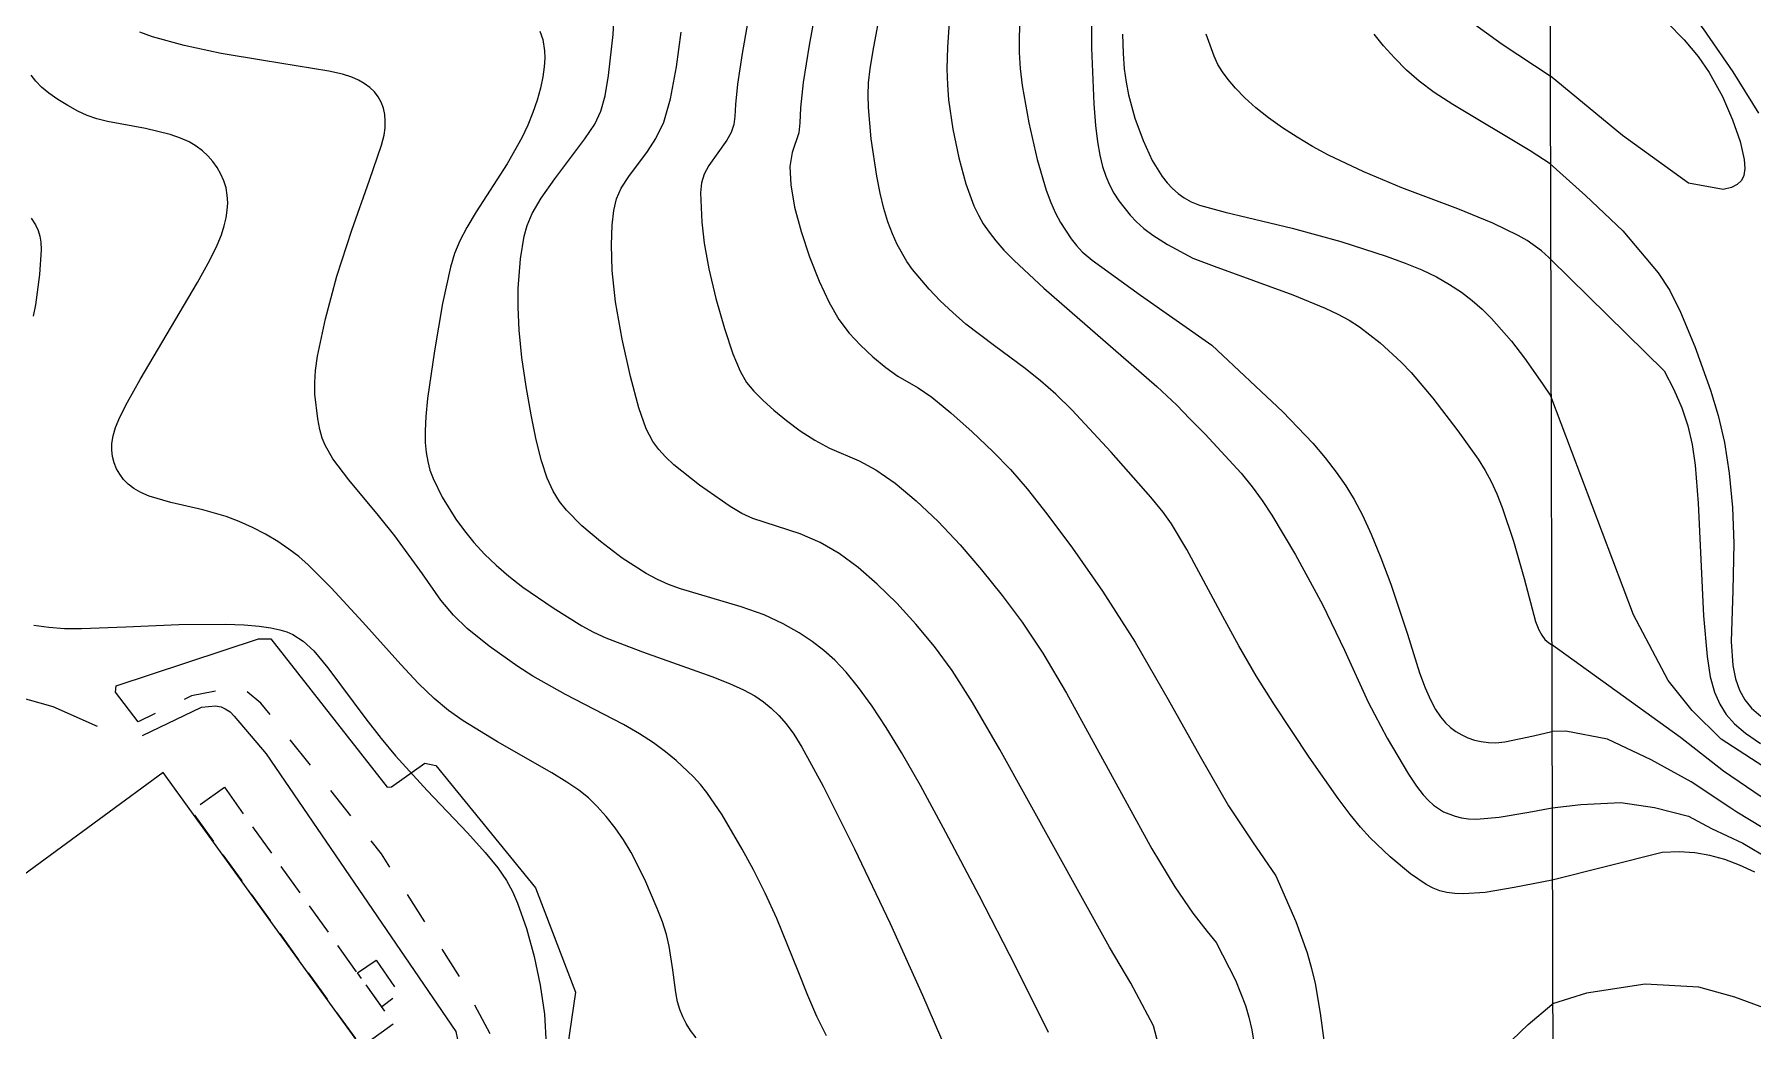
# Model space of a CAD drawing. Header units: millimetres. Extents: x 220021 to 223505, y 489325 to 491820.
# Drawn here: x 222012.5 to 222277.7, y 491364.3 to 491518.1 of the extents above; entities that cross this region are included whole.
import ezdxf

# ---------------------------------------------------------------- set-up
doc = ezdxf.new("R2010")
doc.units = ezdxf.units.MM
doc.linetypes.add('5M2P5', pattern=[7.5, 5, -2.5])
doc.linetypes.add('5M5', pattern=[10, 5, -5])
for name, color, linetype in [('B0014111', 8, 'Continuous'), ('B0014116', 8, '5M2P5'), ('B0024120', 8, 'B0024120'), ('F0017111', 8, 'Continuous'), ('F0017114', 8, 'Continuous'), ('F0037222', 8, 'Continuous'), ('F0037223', 8, '5M5'), ('zd001', 7, 'Continuous')]:
    doc.layers.add(name, color=color, linetype=linetype)
doc.linetypes.add('B0024120', pattern='A,10,-1.75,[133,ltypeshp.shx,S=0.75,R=0,X=0,Y=0],-3.25', length=15)

msp = doc.modelspace()

# ---------------------------------------------------------------- linework, layer by layer
at = {"layer": 'B0014111', "flags": 128}
msp.add_lwpolyline([(222032.357, 491404.167), (221995.901, 491377.449), (222004.997, 491364.195), (222001.393, 491361.843), (222014.675, 491343.781), (222009.331, 491340.014), (222011.576, 491336.902), (222007.489, 491333.961), (222017.1, 491320.879), (222066.975, 491356.318)], close=True, dxfattribs=at)
at = {"layer": 'B0014116', "flags": 128}
for points in [[(222041.821, 491401.896), (222067.952, 491365.376), (222063.012, 491361.861), (222036.766, 491398.264)], [(222065.26, 491375.216), (222068.822, 491370.042), (222066.108, 491368.028), (222062.389, 491373.247)]]:
    msp.add_lwpolyline(points, close=True, dxfattribs=at)
at = {"layer": 'B0024120', "flags": 128}
for points in [[(221898.757, 491344.936), (221891.421, 491339.703), (221890.159, 491339.402), (221888.417, 491339.838), (221884.513, 491343.581), (221882.859, 491347.188), (221880.522, 491354.345), (221872.285, 491374.135), (221870.14, 491383.952), (221870.122, 491393.863), (221870.554, 491406.992), (221896.536, 491408.483), (221912.908, 491409.524), (221934.435, 491410.863), (221948.365, 491412.718), (221967.217, 491416.85), (221988.868, 491420.372), (222003.956, 491417.55), (222015.323, 491414.361), (222022.192, 491411.352)], [(222029.168, 491409.886), (222038.304, 491414.271), (222040.449, 491414.477), (222041.334, 491414.303), (222041.97, 491414.008), (222042.714, 491413.575), (222043.336, 491412.862), (222048.275, 491407.089), (222077.56, 491364.226), (222077.8, 491362.995), (222081.531, 491351.575)]]:
    msp.add_lwpolyline(points, dxfattribs=at)
at = {"layer": 'F0017111'}
for points, elevation in [([(222278.651, 491505.951), (222274.728, 491512.322), (222270.148, 491518.969), (222265.097, 491525.679), (222246.358, 491547.268)], 130), ([(222246.387, 491536.323), (222261.363, 491522.748), (222264.501, 491519.987), (222267.154, 491517.306), (222269.305, 491514.725), (222271.03, 491512.221), (222273.055, 491508.534), (222274.631, 491504.917), (222275.781, 491501.582), (222276.422, 491498.83), (222276.531, 491497.426), (222276.38, 491496.351), (222275.976, 491495.548), (222275.33, 491494.952), (222274.453, 491494.508), (222273.176, 491494.191), (222267.84, 491495.154), (222257.622, 491502.53), (222246.451, 491511.724)], 135), ([(222246.487, 491498.128), (222251.939, 491493.242), (222257.656, 491487.827), (222263.137, 491481.322), (222264.91, 491478.59), (222266.59, 491475.222), (222268.774, 491469.923), (222271.198, 491463.205), (222272.393, 491459.308), (222273.37, 491455.137), (222274.113, 491450.382), (222274.599, 491445.079), (222274.797, 491439.52), (222274.649, 491432.276), (222274.397, 491424.403), (222274.636, 491420.686), (222275.044, 491418.649), (222275.661, 491416.913), (222276.491, 491415.418), (222277.561, 491414.102), (222278.958, 491412.893)], 130), ([(222281.198, 491403.904), (222272.838, 491409.315), (222268.404, 491413.746), (222264.665, 491418.371), (222259.323, 491428.511), (222246.581, 491462.263)], 120), ([(222280.327, 491399.557), (222273.194, 491404.402), (222266.559, 491409.578), (222246.682, 491423.945)], 115), ([(222283.091, 491393.333), (222275.263, 491398.068), (222274.374, 491398.676), (222268.203, 491402.753), (222262.04, 491406.155), (222255.33, 491409.324), (222248.905, 491410.583), (222246.717, 491410.513)], 110), ([(222246.748, 491398.71), (222251.182, 491399.237), (222257.391, 491399.531), (222262.549, 491398.808), (222267.798, 491397.434), (222271.387, 491395.566), (222276.22, 491393.278), (222280.393, 491390.806)], 105), ([(222282.78, 491366.642), (222274.945, 491369.483), (222269.392, 491371.032), (222261.148, 491371.495), (222252.07, 491370.107), (222246.828, 491368.466)], 95)]:
    msp.add_lwpolyline(points, dxfattribs=dict(at, elevation=elevation))
at = {"layer": 'F0017111', "flags": 128}
for points, elevation in [([(222134.415, 491529.117), (222132.105, 491516.481), (222131.153, 491510.685), (222130.744, 491506.802), (222130.64, 491504.458), (222130.478, 491502.917), (222129.443, 491499.888), (222129.102, 491497.75), (222129.241, 491494.897), (222129.848, 491491.466), (222130.845, 491487.678), (222132.144, 491483.769), (222133.629, 491480.024), (222135.173, 491476.742), (222136.693, 491474.127), (222138.262, 491472.015), (222139.992, 491470.147), (222141.94, 491468.335), (222143.94, 491466.688), (222145.768, 491465.385), (222148.92, 491463.572), (222151.035, 491462.107), (222153.947, 491459.727), (222157.272, 491456.768), (222160.462, 491453.738), (222163.153, 491450.954), (222165.733, 491447.956), (222168.777, 491444.092), (222172.709, 491438.839), (222177.356, 491432.201), (222182.397, 491424.308), (222187.514, 491415.466), (222192.417, 491406.66), (222196.817, 491399.048), (222200.495, 491393.502), (222204.141, 491388.213), (222207.202, 491381.187), (222208.95, 491376.324), (222209.641, 491373.955), (222210.199, 491371.633), (222210.971, 491367.046), (222211.93, 491359.762)], 95), ([(222154.217, 491527.833), (222153.425, 491516.163), (222153.346, 491512.833), (222153.422, 491510.322), (222153.606, 491508.009), (222154.247, 491503.5), (222155.185, 491499.06), (222156.296, 491495.04), (222157.53, 491491.678), (222158.21, 491490.235), (222158.97, 491488.893), (222159.848, 491487.587), (222160.891, 491486.251), (222162.16, 491484.816), (222163.725, 491483.213), (222168.312, 491478.972), (222185.763, 491463.758), (222188.816, 491460.89), (222190.843, 491458.763), (222193.203, 491456.416), (222198.776, 491450.37), (222200.454, 491448.284), (222201.989, 491446.199), (222203.496, 491443.928), (222207.146, 491437.8), (222211.327, 491430.106), (222214.704, 491423.06), (222218.362, 491415.026), (222221.289, 491409.487), (222224.583, 491403.936), (222225.846, 491402.052), (222226.843, 491400.762), (222227.682, 491399.858), (222228.459, 491399.16), (222230.023, 491398.138), (222231.809, 491397.42), (222232.794, 491397.178), (222233.855, 491397.029), (222235.098, 491396.99), (222238.589, 491397.297), (222243.175, 491398.038), (222246.748, 491398.71)], 105), ([(222123.548, 491525.487), (222121.772, 491515.182), (222121.038, 491510.455), (222120.719, 491507.327), (222120.627, 491505.458), (222120.478, 491504.198), (222120.049, 491503.006), (222119.357, 491501.774), (222116.587, 491497.873), (222115.87, 491496.548), (222115.471, 491495.203), (222115.337, 491493.662), (222115.523, 491489.151), (222115.88, 491485.918), (222116.577, 491481.958), (222117.681, 491477.357), (222119.009, 491472.727), (222120.312, 491468.815), (222121.416, 491466.151), (222122.439, 491464.41), (222123.573, 491463.05), (222124.973, 491461.629), (222126.647, 491460.102), (222128.568, 491458.522), (222130.697, 491456.953), (222132.947, 491455.497), (222135.223, 491454.268), (222139.811, 491452.3), (222142.403, 491450.907), (222145.362, 491448.834), (222148.598, 491446.128), (222151.977, 491442.918), (222155.371, 491439.333), (222158.699, 491435.494), (222161.892, 491431.522), (222164.947, 491427.405), (222168.136, 491422.6), (222171.797, 491416.433), (222184.973, 491392.383), (222188.506, 491386.556), (222191.313, 491382.464), (222193.523, 491379.655), (222194.902, 491377.921), (222197.89, 491372.118), (222199.436, 491368.218), (222199.969, 491366.411), (222200.402, 491364.45), (222200.78, 491362.173)], 90), ([(222175.616, 491524.279), (222175.672, 491516.052), (222176.038, 491507.39), (222176.294, 491504.086), (222176.597, 491501.521), (222176.957, 491499.473), (222177.38, 491497.746), (222177.877, 491496.241), (222178.455, 491494.888), (222179.121, 491493.625), (222179.872, 491492.43), (222181.618, 491490.21), (222182.625, 491489.168), (222183.745, 491488.162), (222185.118, 491487.119), (222187.378, 491485.717), (222191.283, 491483.568), (222194.608, 491482.323), (222206.723, 491477.935), (222211.724, 491475.871), (222213.682, 491474.939), (222215.419, 491473.987), (222217.031, 491472.963), (222220.232, 491470.522), (222223.474, 491467.551), (222225.027, 491465.916), (222228.336, 491461.98), (222232.205, 491456.95), (222235.331, 491452.558), (222236.415, 491450.81), (222237.336, 491449.094), (222238.206, 491447.214), (222239.063, 491445.085), (222240.803, 491439.896), (222242.442, 491434.127), (222244.221, 491427.474), (222244.688, 491426.216), (222245.152, 491425.361), (222245.657, 491424.741), (222246.241, 491424.214), (222246.682, 491423.945)], 115), ([(222233.3, 491520.764), (222239.06, 491516.635), (222246.451, 491511.724)], 135), ([(222134.782, 491363.543), (222133.293, 491366.538), (222131.868, 491369.786), (222130.38, 491373.523), (222127.103, 491381.663), (222125.309, 491385.547), (222123.485, 491389.136), (222121.722, 491392.376), (222118.643, 491397.632), (222116.314, 491401.109), (222115.32, 491402.346), (222114.259, 491403.5), (222111.569, 491406.038), (222109.922, 491407.385), (222108.064, 491408.744), (222105.925, 491410.137), (222103.419, 491411.597), (222094.485, 491416.241), (222089.419, 491419.082), (222087.116, 491420.541), (222082.677, 491423.679), (222079.323, 491426.393), (222077.179, 491428.496), (222075.256, 491430.793), (222072.386, 491434.835), (222068.12, 491440.725), (222065.606, 491443.876), (222061.043, 491449.359), (222058.557, 491452.63), (222057.36, 491454.728), (222056.936, 491455.81), (222056.572, 491457.132), (222056.245, 491458.795), (222055.809, 491462.569), (222055.768, 491464.375), (222055.89, 491466.258), (222056.206, 491468.462), (222057.441, 491474.228), (222059.203, 491480.8), (222061.477, 491487.895), (222064.24, 491495.605), (222066.097, 491501.043), (222066.475, 491502.562), (222066.627, 491503.705), (222066.655, 491504.762), (222066.57, 491505.781), (222066.365, 491506.747), (222066.031, 491507.65), (222065.567, 491508.484), (222064.973, 491509.245), (222064.252, 491509.931), (222063.423, 491510.54), (222062.507, 491511.075), (222061.474, 491511.543), (222060.065, 491511.984), (222057.971, 491512.445), (222047.844, 491514.073), (222041.313, 491515.177), (222035.602, 491516.397), (222030.735, 491517.774), (222028.769, 491518.485)], 70), ([(222169.013, 491364.038), (222163.929, 491374.274), (222158.324, 491385.188), (222153.187, 491394.948), (222149.266, 491402.171), (222146.35, 491407.272), (222143.982, 491411.118), (222141.789, 491414.424), (222139.723, 491417.286), (222137.815, 491419.652), (222136.068, 491421.508), (222134.367, 491423.017), (222132.568, 491424.383), (222130.528, 491425.769), (222128.101, 491427.16), (222125.138, 491428.503), (222121.61, 491429.745), (222112.234, 491432.519), (222110.357, 491433.2), (222108.685, 491433.963), (222106.92, 491434.921), (222103.243, 491437.27), (222099.871, 491439.819), (222097.004, 491442.274), (222094.62, 491444.685), (222093.568, 491446.006), (222092.589, 491447.592), (222091.67, 491449.63), (222090.799, 491452.273), (222089.966, 491455.536), (222089.163, 491459.398), (222088.4, 491463.769), (222087.753, 491468.273), (222087.315, 491472.465), (222087.149, 491475.998), (222087.192, 491478.916), (222087.544, 491483.457), (222088.093, 491486.992), (222088.537, 491488.632), (222089.329, 491490.485), (222090.725, 491492.842), (222092.844, 491495.851), (222097.457, 491502.023), (222098.985, 491504.269), (222099.958, 491506.261), (222100.61, 491508.625), (222101.133, 491511.76), (222101.822, 491518.113), (222101.939, 491520.067)], 80), ([(222186.704, 491359.439), (222185.219, 491365.06), (222181.741, 491371.666), (222178.448, 491377.247), (222161.518, 491407.715), (222157.284, 491415.003), (222154.142, 491419.926), (222151.42, 491423.633), (222148.576, 491427.065), (222145.596, 491430.317), (222142.595, 491433.273), (222139.659, 491435.837), (222136.743, 491437.982), (222133.77, 491439.703), (222130.722, 491441.012), (222123.381, 491443.396), (222121.709, 491444.148), (222119.877, 491445.227), (222115.142, 491448.553), (222111.197, 491451.703), (222109.923, 491452.906), (222108.895, 491454.032), (222107.939, 491455.302), (222106.941, 491457.247), (222105.803, 491460.475), (222104.489, 491465.33), (222103.201, 491471.104), (222102.207, 491476.827), (222101.698, 491481.7), (222101.582, 491485.622), (222101.693, 491488.66), (222101.917, 491490.93), (222102.336, 491492.727), (222103.085, 491494.392), (222104.24, 491496.192), (222107.11, 491500.062), (222108.446, 491502.062), (222109.635, 491504.574), (222110.692, 491508.167), (222111.616, 491513.111), (222112.355, 491518.479)], 85), ([(222164.609, 491520.287), (222164.493, 491517.742), (222164.519, 491515.322), (222164.68, 491512.843), (222164.982, 491510.213), (222165.979, 491504.454), (222167.28, 491498.826), (222168.687, 491494.092), (222169.399, 491492.179), (222170.128, 491490.528), (222170.895, 491489.068), (222172.54, 491486.552), (222173.352, 491485.515), (222174.228, 491484.56), (222175.752, 491483.268), (222183.248, 491477.856), (222194.234, 491470.15), (222205.221, 491459.837), (222209.806, 491455.015), (222211.746, 491452.741), (222213.43, 491450.566), (222214.906, 491448.449), (222216.233, 491446.312), (222217.513, 491443.915), (222218.857, 491440.977), (222220.337, 491437.334), (222221.849, 491433.283), (222224.428, 491425.56), (222226.32, 491419.547), (222227.172, 491417.246), (222227.995, 491415.381), (222228.785, 491413.904), (222229.547, 491412.76), (222230.305, 491411.871), (222231.087, 491411.15), (222231.92, 491410.527), (222232.81, 491409.991), (222233.761, 491409.548), (222234.773, 491409.201), (222235.833, 491408.955), (222236.923, 491408.812), (222238.07, 491408.784), (222239.474, 491408.917), (222243.908, 491409.841), (222246.717, 491410.513)], 110), ([(222180.445, 491518.152), (222180.532, 491515.181), (222180.715, 491512.787), (222180.993, 491510.732), (222181.366, 491508.813), (222182.363, 491505.177), (222183.628, 491501.725), (222185.052, 491498.678), (222186.573, 491496.207), (222187.369, 491495.193), (222188.193, 491494.313), (222189.052, 491493.552), (222189.968, 491492.889), (222191.029, 491492.295), (222192.34, 491491.74), (222196.309, 491490.694), (222206.639, 491488.211), (222214.135, 491486.146), (222221.151, 491483.888), (222224.088, 491482.814), (222226.643, 491481.76), (222228.897, 491480.682), (222230.923, 491479.54), (222232.755, 491478.33), (222234.421, 491477.054), (222235.954, 491475.707), (222237.417, 491474.254), (222240.469, 491470.765), (222242.484, 491468.129), (222245.282, 491464.186), (222246.581, 491462.263)], 120), ([(222246.487, 491498.128), (222243.364, 491500.162), (222231.414, 491507.31), (222228.543, 491509.18), (222226.245, 491510.896), (222224.272, 491512.625), (222222.429, 491514.483), (222220.74, 491516.38), (222219.286, 491518.175)], 130), ([(222114.647, 491363.22), (222113.792, 491364.361), (222113.118, 491365.434), (222112.58, 491366.487), (222112.138, 491367.576), (222111.779, 491368.784), (222111.495, 491370.204), (222111.064, 491373.733), (222110.495, 491377.401), (222110.047, 491379.199), (222109.439, 491381.109), (222108.652, 491383.209), (222106.728, 491387.645), (222104.607, 491391.824), (222103.426, 491393.786), (222102.129, 491395.667), (222100.763, 491397.413), (222099.39, 491398.958), (222098.031, 491400.27), (222096.53, 491401.469), (222094.691, 491402.713), (222092.379, 491404.121), (222083.985, 491408.932), (222078.682, 491412.175), (222076.41, 491413.781), (222074.207, 491415.605), (222071.811, 491417.913), (222069.047, 491420.861), (222063.198, 491427.415), (222058.323, 491432.712), (222054.771, 491436.239), (222053.301, 491437.507), (222051.788, 491438.661), (222050.081, 491439.826), (222048.193, 491440.972), (222046.182, 491442.028), (222044.112, 491442.936), (222042.078, 491443.684), (222038.484, 491444.72), (222033.536, 491445.863), (222030.211, 491446.856), (222028.907, 491447.413), (222027.856, 491448.015), (222026.996, 491448.679), (222026.273, 491449.415), (222025.672, 491450.218), (222025.188, 491451.08), (222024.818, 491451.994), (222024.567, 491452.953), (222024.444, 491453.949), (222024.46, 491454.99), (222024.645, 491456.131), (222025.033, 491457.441), (222025.699, 491459.055), (222026.874, 491461.367), (222028.83, 491464.833), (222037.672, 491479.826), (222039.577, 491483.269), (222040.708, 491485.564), (222041.366, 491487.192), (222041.811, 491488.562), (222042.108, 491489.806), (222042.279, 491490.983), (222042.339, 491492.143), (222042.28, 491493.289), (222042.091, 491494.414), (222041.762, 491495.509), (222041.304, 491496.563), (222040.73, 491497.563), (222040.054, 491498.498), (222039.284, 491499.363), (222038.431, 491500.155), (222037.49, 491500.873), (222036.397, 491501.523), (222035.075, 491502.118), (222033.474, 491502.664), (222029.669, 491503.585), (222023.779, 491504.663), (222022.151, 491505.088), (222020.661, 491505.619), (222019.184, 491506.297), (222017.641, 491507.144), (222016.118, 491508.097), (222014.746, 491509.071), (222013.623, 491510.001), (222012.727, 491510.905), (222012.004, 491511.818)], 65), ([(222011.999, 491489.747), (222012.649, 491488.753), (222013.077, 491487.855), (222013.349, 491486.988), (222013.513, 491486.064), (222013.568, 491484.893), (222013.293, 491481.062), (222012.656, 491476.38), (222012.293, 491474.634)], 60), ([(222012.421, 491426.944), (222014.732, 491426.599), (222017.124, 491426.421), (222019.765, 491426.393), (222026.597, 491426.656), (222034.772, 491427.016), (222042.005, 491427.073), (222044.892, 491426.965), (222047.191, 491426.776), (222048.98, 491426.519), (222050.373, 491426.215), (222051.478, 491425.875), (222052.389, 491425.486), (222053.974, 491424.48), (222055.63, 491422.948), (222057.791, 491420.36), (222063.681, 491412.482), (222066.014, 491409.454), (222068.226, 491406.759), (222073.106, 491401.394), (222079.342, 491394.85), (222082.088, 491391.834), (222084.041, 491389.447), (222085.347, 491387.526), (222086.284, 491385.791), (222087.086, 491384.007), (222088.472, 491380.112), (222089.641, 491375.793), (222090.583, 491371.363), (222091.223, 491366.885), (222091.508, 491362.133)], 60), ([(222239.24, 491361.648), (222243.069, 491365.298), (222246.71, 491368.378), (222246.828, 491368.466)], 95)]:
    msp.add_lwpolyline(points, dxfattribs=dict(at, elevation=elevation))
at = {"layer": 'F0017114', "flags": 128}
for points, elevation in [([(222090.526, 491518.64), (222090.998, 491517.348), (222091.252, 491515.589), (222091.277, 491514.451), (222091.195, 491513.108), (222090.98, 491511.554), (222090.622, 491509.829), (222090.114, 491507.987), (222089.453, 491506.077), (222088.651, 491504.131), (222087.724, 491502.174), (222085.467, 491498.146), (222080.703, 491490.724), (222079.23, 491488.304), (222078.146, 491486.234), (222077.362, 491484.296), (222076.728, 491482.176), (222075.496, 491476.59), (222074.233, 491469.28), (222073.201, 491461.935), (222072.922, 491459.126), (222072.807, 491456.911), (222072.828, 491455.112), (222072.961, 491453.569), (222073.205, 491452.184), (222073.562, 491450.875), (222074.04, 491449.567), (222075.442, 491446.705), (222077.553, 491443.293), (222078.866, 491441.485), (222080.34, 491439.686), (222081.976, 491437.915), (222083.779, 491436.178), (222085.749, 491434.48), (222087.879, 491432.816), (222092.552, 491429.584), (222097.016, 491426.845), (222098.825, 491425.85), (222100.695, 491424.972), (222106.357, 491422.827), (222117.069, 491418.986), (222119.782, 491417.908), (222121.974, 491416.926), (222123.685, 491416.009), (222125.055, 491415.093), (222126.246, 491414.113), (222127.397, 491412.999), (222128.551, 491411.679), (222129.728, 491410.08), (222130.973, 491408.1), (222134.228, 491402.074), (222139.107, 491392.381), (222144.601, 491380.875), (222149.58, 491369.836), (222155.296, 491356.59)], 75), ([(222246.777, 491387.568), (222240.93, 491386.409), (222236.446, 491385.687), (222233.082, 491385.44), (222231.725, 491385.489), (222230.533, 491385.652), (222229.449, 491385.933), (222228.408, 491386.339), (222227.348, 491386.884), (222224.892, 491388.564), (222221.779, 491391.155), (222218.694, 491394.101), (222217.208, 491395.743), (222215.597, 491397.724), (222213.749, 491400.189), (222209.268, 491406.572), (222203.889, 491414.642), (222201.109, 491419.123), (222198.427, 491423.752), (222195.94, 491428.265), (222190.38, 491438.611), (222188.031, 491442.59), (222186.73, 491444.37), (222184.812, 491446.701), (222178.728, 491453.638), (222172.644, 491460.177), (222170.168, 491462.595), (222167.821, 491464.662), (222165.434, 491466.55), (222160.674, 491470.036), (222156.286, 491473.417), (222154.252, 491475.176), (222152.331, 491477.01), (222150.6, 491478.811), (222148.042, 491481.815), (222147.175, 491483.046), (222145.667, 491485.713), (222144.926, 491487.333), (222144.228, 491489.179), (222143.599, 491491.269), (222143.035, 491493.62), (222142.526, 491496.248), (222141.68, 491502.006), (222141.223, 491506.82), (222141.182, 491508.731), (222141.27, 491510.63), (222141.503, 491512.801), (222141.948, 491515.628), (222142.687, 491519.52)], 100), ([(222246.526, 491483.426), (222246.251, 491483.707), (222245.137, 491484.695), (222242.912, 491486.302), (222241.549, 491487.104), (222237.601, 491489.002), (222232.233, 491491.197), (222223.548, 491494.438), (222217.698, 491496.894), (222212.273, 491499.5), (222209.787, 491500.841), (222207.416, 491502.238), (222205.141, 491503.711), (222203.002, 491505.239), (222201.053, 491506.796), (222199.343, 491508.344), (222197.898, 491509.822), (222196.739, 491511.158), (222195.866, 491512.323), (222195.186, 491513.456), (222194.583, 491514.74), (222193.355, 491518.139)], 125)]:
    msp.add_lwpolyline(points, dxfattribs=dict(at, elevation=elevation))
at = {"layer": 'F0017114'}
for points, elevation in [([(222246.526, 491483.426), (222264.061, 491466.197), (222265.571, 491463.318), (222266.79, 491460.499), (222267.716, 491457.723), (222268.389, 491454.836), (222268.862, 491451.63), (222269.327, 491445.778), (222270.14, 491428.375), (222270.68, 491422.105), (222271.182, 491418.979), (222271.827, 491416.583), (222272.634, 491414.71), (222273.642, 491413.147), (222274.919, 491411.704), (222276.623, 491410.252), (222278.943, 491408.687)], 125), ([(222278.058, 491388.776), (222275.708, 491389.901), (222273.412, 491390.766), (222271.128, 491391.393), (222268.8, 491391.785), (222266.359, 491391.939), (222263.746, 491391.854), (222246.777, 491387.568)], 100)]:
    msp.add_lwpolyline(points, dxfattribs=dict(at, elevation=elevation))
at = {"layer": 'F0037222', "flags": 128}
msp.add_lwpolyline([(222028.495, 491412.025), (222025.035, 491416.59), (222025.108, 491417.54), (222047.087, 491424.843), (222048.999, 491424.819), (222066.957, 491401.912), (222067.619, 491401.985), (222072.763, 491405.617), (222074.454, 491405.255), (222089.836, 491386.382), (222096.025, 491370.261), (222094.489, 491359.725), (222086.332, 491354.503)], dxfattribs=at)
at = {"layer": 'F0037223', "flags": 128}
msp.add_lwpolyline([(222086.332, 491354.503), (222083.458, 491362.666), (222078.524, 491372.015), (222066.083, 491391.606), (222047.462, 491414.91), (222045.034, 491416.841), (222043.417, 491417.054), (222040.182, 491416.696), (222036.727, 491415.999), (222028.495, 491412.025)], dxfattribs=at)
at = {"layer": 'zd001'}
msp.add_lwpolyline([(221800.74, 491815.47), (222245.65, 491816.63), (222247.11, 491261.74), (221802.16, 491260.58), (221800.74, 491815.47)], dxfattribs=at)

doc.saveas('drawing.dxf')
